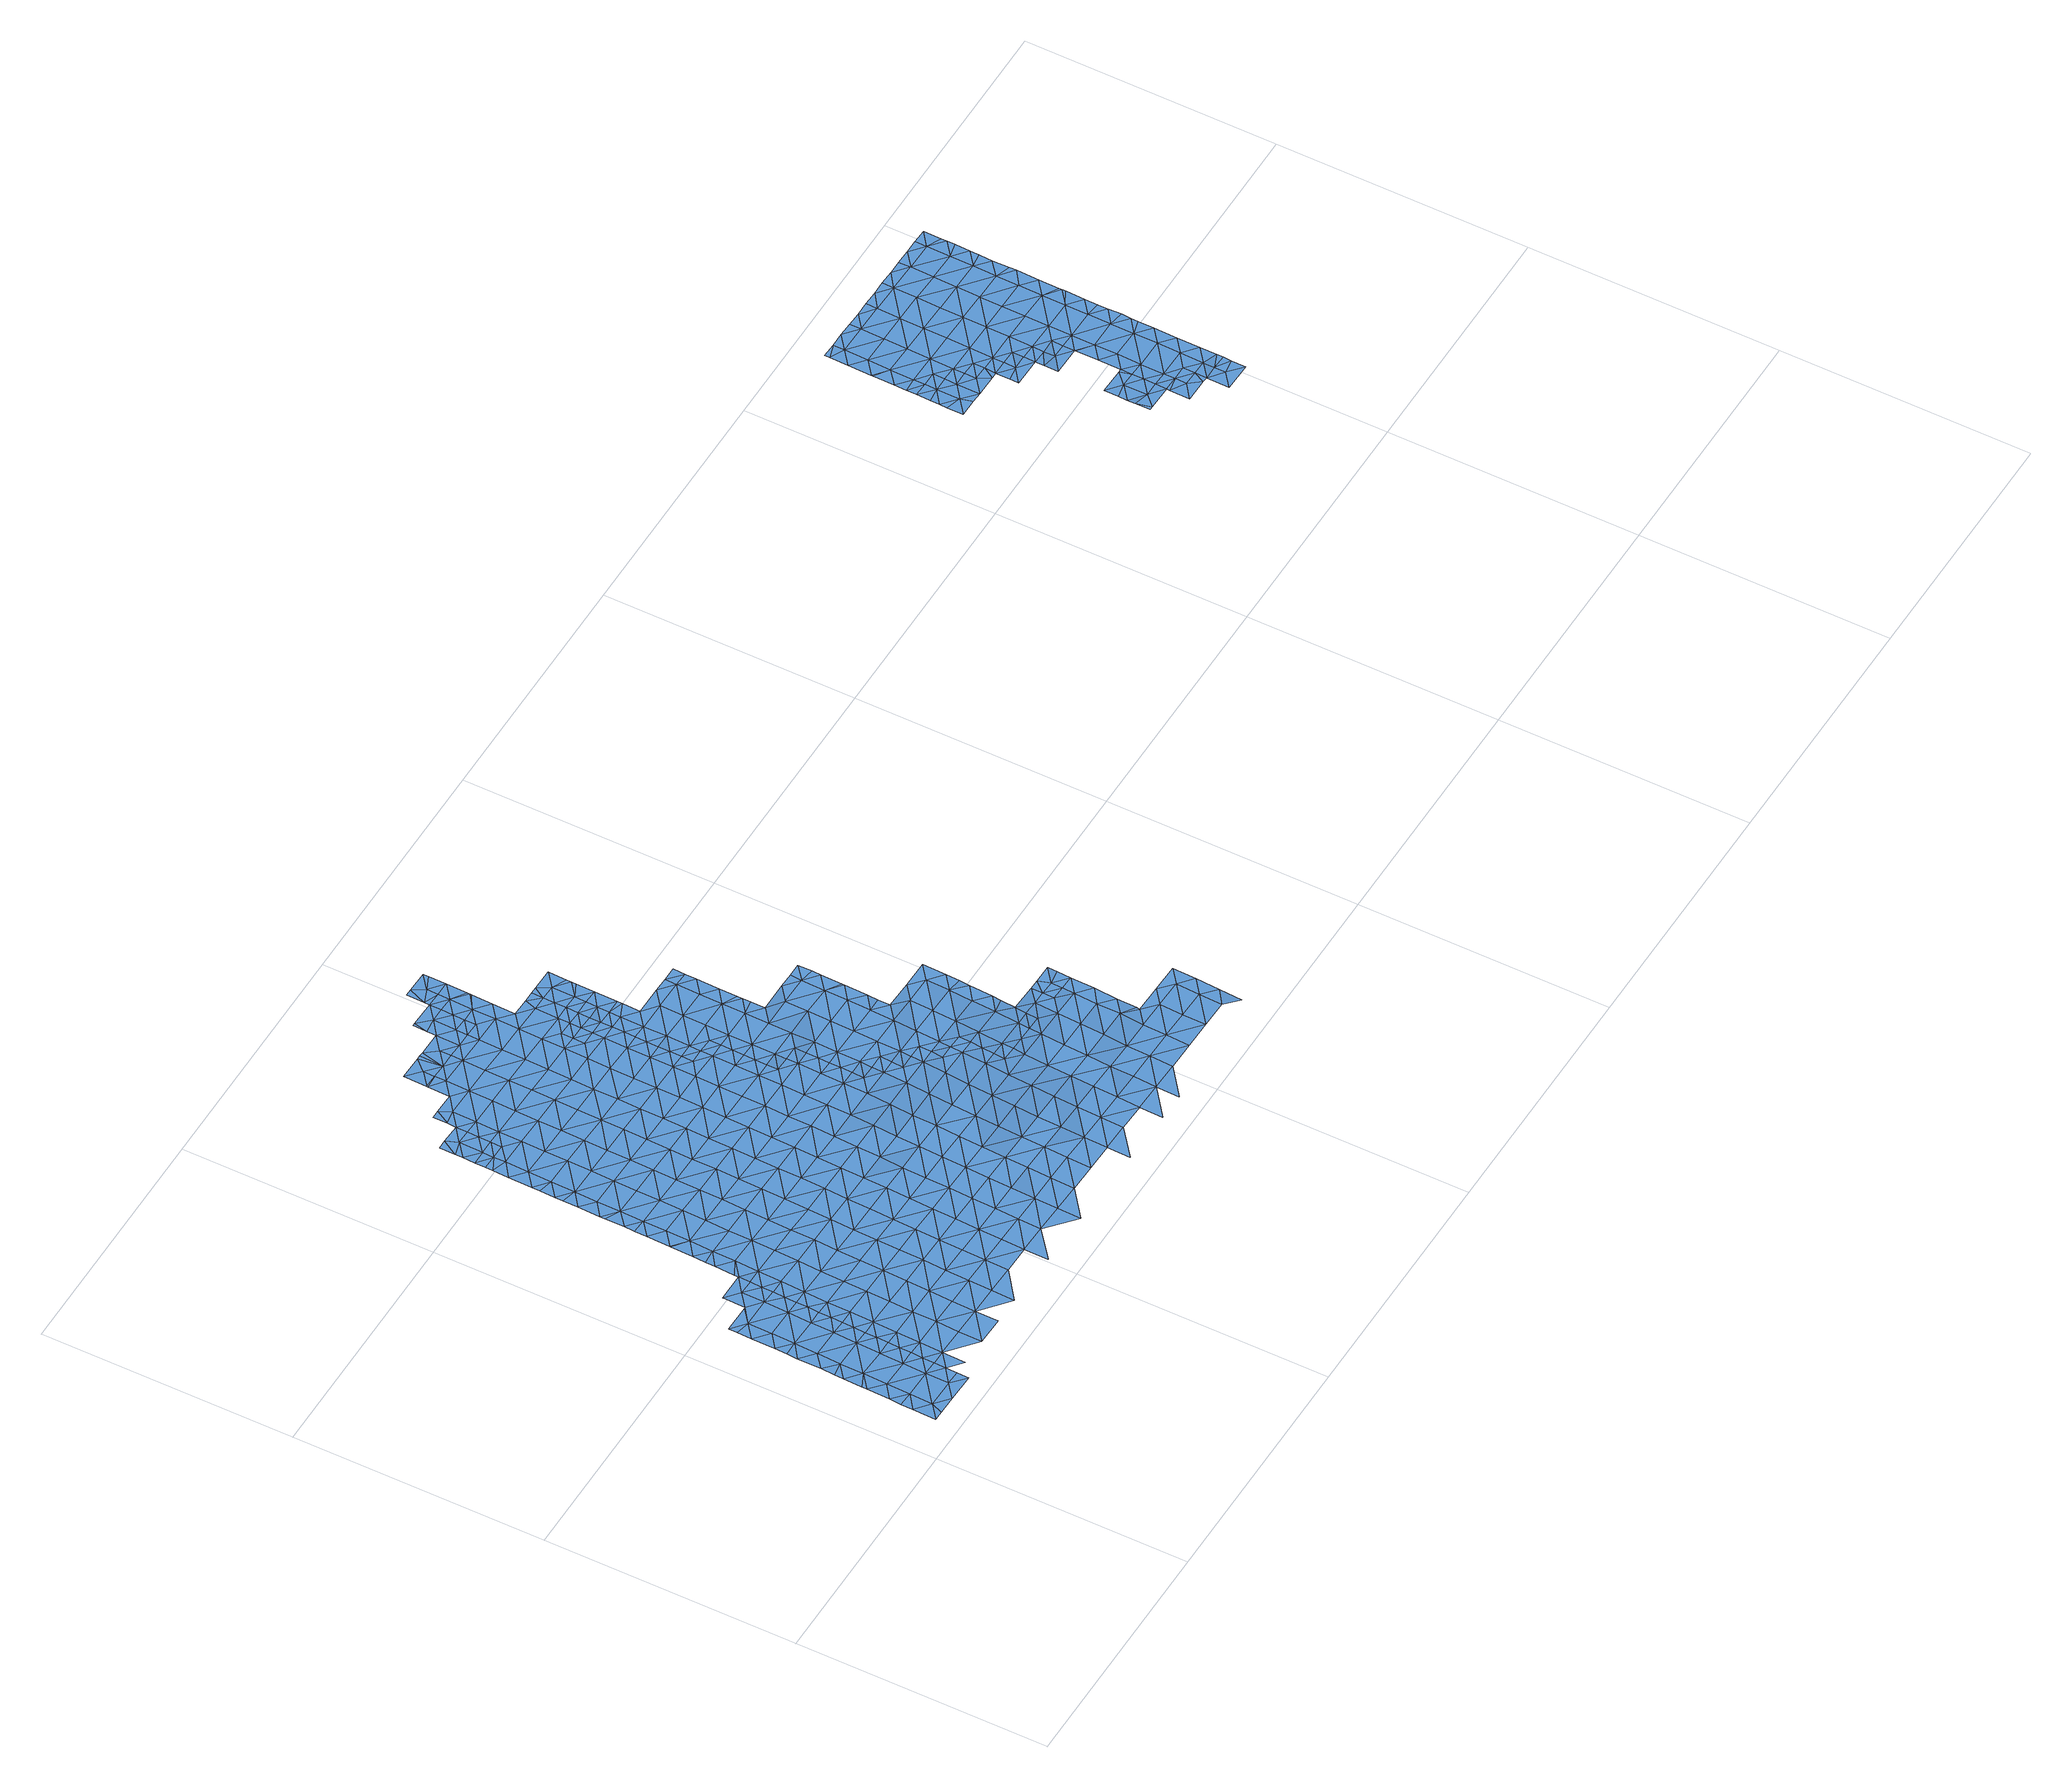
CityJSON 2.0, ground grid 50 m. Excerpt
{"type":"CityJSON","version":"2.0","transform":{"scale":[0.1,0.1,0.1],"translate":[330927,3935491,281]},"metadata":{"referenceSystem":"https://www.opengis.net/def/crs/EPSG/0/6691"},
"CityObjects":{
"waterbody1":{"type":"WaterBody","attributes":{"name":"1","class":"1140","function":"1","WaterBodyRiverFloodingRiskAttribute.description":"1","WaterBodyRiverFloodingRiskAttribute.rankOrg":"1","WaterBodyRiverFloodingRiskAttribute.adminType":"2","WaterBodyRiverFloodingRiskAttribute.scale":"L2"},"geometry":[{"type":"MultiSurface","lod":"1","boundaries":[[[0,1,2]],[[3,4,0]],[[5,6,7]],[[8,9,5]],[[8,10,11]],[[11,10,12]],[[12,13,11]],[[13,14,15]],[[16,17,2]],[[18,19,20]],[[19,18,21]],[[22,9,23]],[[22,24,9]],[[24,25,9]],[[26,27,28]],[[21,29,19]],[[6,5,25]],[[30,31,32]],[[32,31,29]],[[13,15,11]],[[11,15,19]],[[29,11,19]],[[11,29,8]],[[21,32,29]],[[23,31,30]],[[23,9,31]],[[31,8,29]],[[9,8,31]],[[5,9,25]],[[33,34,35]],[[34,36,35]],[[34,37,36]],[[38,35,36]],[[38,36,39]],[[40,33,35]],[[27,0,2]],[[40,35,1]],[[41,35,38]],[[41,42,43]],[[16,2,43]],[[41,38,42]],[[44,38,39]],[[37,45,36]],[[46,47,48]],[[47,49,48]],[[45,46,48]],[[45,48,36]],[[48,39,36]],[[48,50,39]],[[50,48,49]],[[44,51,38]],[[52,38,51]],[[38,52,42]],[[41,43,2]],[[2,35,41]],[[2,1,35]],[[19,15,53]],[[4,1,0]],[[54,1,4]],[[54,40,1]],[[55,5,7]],[[5,55,8]],[[8,55,56]],[[56,10,8]],[[14,57,15]],[[57,53,15]],[[57,58,53]],[[58,59,53]],[[59,0,53]],[[3,0,59]],[[0,27,53]],[[26,53,27]],[[19,53,26]],[[26,20,19]],[[26,60,20]],[[26,28,60]],[[17,28,27]],[[17,27,2]]]}]},
"waterbody2":{"type":"WaterBody","attributes":{"name":"1","class":"1140","function":"1","WaterBodyRiverFloodingRiskAttribute.description":"1","WaterBodyRiverFloodingRiskAttribute.rankOrg":"2","WaterBodyRiverFloodingRiskAttribute.adminType":"2","WaterBodyRiverFloodingRiskAttribute.scale":"L2"},"geometry":[{"type":"MultiSurface","lod":"1","boundaries":[[[56,61,10]],[[56,55,61]],[[55,62,61]],[[63,13,12]],[[12,10,63]],[[10,61,63]],[[63,64,13]],[[64,57,14]],[[14,13,64]],[[64,65,57]],[[65,59,58]],[[58,57,65]],[[66,61,67]],[[63,61,68]],[[69,4,3]],[[63,70,64]],[[69,59,65]],[[3,59,69]],[[70,65,64]],[[61,66,68]],[[71,40,54]],[[71,4,69]],[[54,4,71]],[[63,68,70]],[[71,72,40]],[[70,73,65]],[[72,34,33]],[[65,74,69]],[[33,40,72]],[[73,74,65]],[[69,74,71]],[[66,67,75]],[[72,76,34]],[[76,45,37]],[[37,34,76]],[[68,66,75]],[[67,77,75]],[[78,70,68]],[[45,79,46]],[[71,80,72]],[[76,79,45]],[[46,79,47]],[[81,82,47]],[[83,73,70]],[[68,75,84]],[[71,74,80]],[[72,85,76]],[[82,81,86]],[[78,68,84]],[[78,83,70]],[[47,79,81]],[[87,85,72]],[[76,85,79]],[[73,88,74]],[[81,89,86]],[[72,80,87]],[[90,86,89]],[[91,90,89]],[[74,88,80]],[[92,93,91]],[[79,94,81]],[[92,91,89]],[[93,92,95]],[[96,75,97]],[[84,98,78]],[[73,83,88]],[[80,99,87]],[[84,75,98]],[[100,101,95]],[[81,94,89]],[[79,85,102]],[[100,95,92]],[[75,96,98]],[[103,83,78]],[[99,80,88]],[[104,105,101]],[[79,102,94]],[[89,106,92]],[[99,107,87]],[[87,108,85]],[[94,106,89]],[[103,88,83]],[[104,101,100]],[[109,105,104]],[[78,98,110]],[[85,108,102]],[[109,111,112]],[[92,113,100]],[[103,78,110]],[[112,111,114]],[[111,109,104]],[[115,98,96]],[[96,97,116]],[[87,107,108]],[[102,117,94]],[[100,113,104]],[[111,118,114]],[[92,106,119]],[[115,110,98]],[[120,114,118]],[[113,92,119]],[[88,103,121]],[[99,88,122]],[[123,124,120]],[[102,108,117]],[[94,125,106]],[[115,96,116]],[[122,88,121]],[[107,99,122]],[[124,123,126]],[[127,103,110]],[[120,118,123]],[[111,104,128]],[[106,125,119]],[[129,130,126]],[[128,104,113]],[[94,117,131]],[[132,110,115]],[[130,129,133]],[[126,123,129]],[[94,131,125]],[[107,122,134]],[[108,107,135]],[[136,137,133]],[[111,128,138]],[[118,111,139]],[[117,108,135]],[[110,132,127]],[[107,134,135]],[[139,111,138]],[[121,103,140]],[[133,129,136]],[[123,118,139]],[[119,125,141]],[[115,116,142]],[[143,129,123]],[[113,119,144]],[[140,103,127]],[[122,121,140]],[[131,117,145]],[[146,137,147]],[[128,113,144]],[[146,148,149]],[[137,136,147]],[[150,143,123]],[[119,141,144]],[[117,135,145]],[[150,123,139]],[[129,143,136]],[[151,127,132]],[[128,152,138]],[[134,122,153]],[[148,146,147]],[[153,122,140]],[[115,142,154]],[[132,115,151]],[[131,145,155]],[[125,131,156]],[[128,144,157]],[[115,154,151]],[[143,158,136]],[[136,159,147]],[[160,140,127]],[[141,125,156]],[[147,161,148]],[[139,138,152]],[[131,155,156]],[[134,153,162]],[[135,134,163]],[[158,159,136]],[[128,157,152]],[[160,153,140]],[[164,154,142]],[[163,134,162]],[[165,127,151]],[[142,166,167]],[[150,139,168]],[[169,141,156]],[[144,170,157]],[[145,135,171]],[[147,159,161]],[[168,139,152]],[[172,143,150]],[[144,141,170]],[[164,151,154]],[[160,127,165]],[[168,173,150]],[[155,145,171]],[[174,162,153]],[[170,141,169]],[[135,163,171]],[[160,175,153]],[[173,172,150]],[[172,158,143]],[[164,142,167]],[[170,176,157]],[[174,163,162]],[[177,165,151]],[[178,161,179]],[[161,159,179]],[[180,178,179]],[[155,171,181]],[[152,182,168]],[[156,155,183]],[[180,184,185]],[[186,177,151]],[[152,157,182]],[[174,153,175]],[[186,151,164]],[[172,187,158]],[[158,188,159]],[[189,160,165]],[[183,155,181]],[[169,156,183]],[[185,184,190]],[[180,179,184]],[[157,176,182]],[[191,192,190]],[[183,193,169]],[[169,194,170]],[[177,189,165]],[[189,175,160]],[[168,195,173]],[[196,197,192]],[[198,181,171]],[[199,200,167]],[[201,163,174]],[[191,190,184]],[[191,196,192]],[[171,163,198]],[[179,159,188]],[[202,186,164]],[[158,187,188]],[[168,182,203]],[[198,163,201]],[[204,174,175]],[[164,167,202]],[[176,170,194]],[[189,205,175]],[[195,206,173]],[[169,193,194]],[[207,208,179]],[[181,209,183]],[[168,203,195]],[[172,206,187]],[[207,179,188]],[[167,200,202]],[[172,173,206]],[[204,201,174]],[[184,179,208]],[[209,193,183]],[[184,210,191]],[[186,211,177]],[[212,181,198]],[[182,213,203]],[[196,191,214]],[[176,194,215]],[[182,176,213]],[[204,175,205]],[[187,216,188]],[[217,189,177]],[[209,181,212]],[[186,202,218]],[[219,198,201]],[[213,176,215]],[[216,207,188]],[[220,195,203]],[[209,221,193]],[[191,210,214]],[[193,222,194]],[[211,217,177]],[[184,208,210]],[[223,202,200]],[[187,206,224]],[[186,218,211]],[[219,212,198]],[[200,199,225]],[[226,201,204]],[[189,227,205]],[[220,206,195]],[[228,203,213]],[[187,224,216]],[[229,208,207]],[[210,230,214]],[[219,201,226]],[[214,230,231]],[[232,204,205]],[[222,193,221]],[[215,194,222]],[[202,233,218]],[[234,209,212]],[[220,203,228]],[[231,235,236]],[[223,200,225]],[[223,233,202]],[[215,237,213]],[[238,207,216]],[[227,232,205]],[[208,229,210]],[[206,239,224]],[[240,234,212]],[[189,217,227]],[[234,221,209]],[[204,232,226]],[[235,231,230]],[[218,241,211]],[[240,212,219]],[[229,207,238]],[[215,222,242]],[[206,220,243]],[[211,241,217]],[[244,219,226]],[[237,215,242]],[[228,213,237]],[[232,245,226]],[[216,224,239]],[[246,238,216]],[[247,220,228]],[[234,248,221]],[[206,243,239]],[[235,230,249]],[[250,223,225]],[[245,244,226]],[[218,233,241]],[[210,229,251]],[[230,210,252]],[[219,244,240]],[[253,247,228]],[[217,254,227]],[[247,243,220]],[[253,228,237]],[[252,210,251]],[[222,221,255]],[[230,252,249]],[[246,216,239]],[[238,256,229]],[[242,222,255]],[[223,257,233]],[[217,241,258]],[[227,259,232]],[[221,248,255]],[[244,260,240]],[[240,261,234]],[[250,225,262]],[[263,239,243]],[[242,264,237]],[[256,238,246]],[[254,259,227]],[[229,265,251]],[[260,261,240]],[[217,258,254]],[[266,249,252]],[[234,261,248]],[[267,263,243]],[[232,268,245]],[[269,242,255]],[[267,243,247]],[[241,233,257]],[[223,250,257]],[[241,270,258]],[[229,256,265]],[[265,271,251]],[[264,242,269]],[[257,270,241]],[[252,272,266]],[[273,255,248]],[[263,274,239]],[[245,275,244]],[[252,251,271]],[[253,237,276]],[[277,250,262]],[[268,275,245]],[[246,239,274]],[[246,278,256]],[[279,272,252]],[[280,254,258]],[[232,259,268]],[[244,275,260]],[[274,278,246]],[[237,264,276]],[[248,261,281]],[[282,277,262]],[[247,253,283]],[[279,252,271]],[[256,284,265]],[[254,280,259]],[[273,248,281]],[[258,270,285]],[[283,286,247]],[[275,287,260]],[[278,284,256]],[[260,288,261]],[[253,276,283]],[[257,250,277]],[[269,255,289]],[[280,258,285]],[[267,247,286]],[[290,272,279]],[[264,269,289]],[[261,288,281]],[[255,273,289]],[[270,257,291]],[[292,274,263]],[[289,293,264]],[[264,294,276]],[[291,257,277]],[[263,267,295]],[[296,297,282]],[[271,265,298]],[[299,278,274]],[[300,290,279]],[[276,301,283]],[[260,287,288]],[[259,280,302]],[[295,267,286]],[[268,259,303]],[[268,304,275]],[[298,265,284]],[[288,305,281]],[[298,306,271]],[[292,299,274]],[[307,277,282]],[[301,308,283]],[[309,270,291]],[[299,310,278]],[[259,302,303]],[[279,271,306]],[[308,311,283]],[[283,311,286]],[[285,270,312]],[[276,294,301]],[[310,313,278]],[[289,273,314]],[[264,293,294]],[[273,281,315]],[[263,295,292]],[[312,270,309]],[[312,316,285]],[[284,278,313]],[[287,317,288]],[[287,275,304]],[[300,279,306]],[[318,319,289]],[[315,281,305]],[[318,289,314]],[[268,303,304]],[[320,321,286]],[[280,285,316]],[[293,289,319]],[[286,311,320]],[[314,273,315]],[[307,282,297]],[[295,286,321]],[[317,322,288]],[[323,301,294]],[[324,294,293]],[[322,325,288]],[[326,309,291]],[[327,299,292]],[[287,328,317]],[[329,324,293]],[[291,277,330]],[[331,332,333]],[[329,293,319]],[[328,287,304]],[[334,306,298]],[[332,300,306]],[[335,336,295]],[[331,300,332]],[[305,288,325]],[[302,280,337]],[[295,321,335]],[[298,284,338]],[[330,277,307]],[[339,314,315]],[[340,323,294]],[[284,313,338]],[[292,295,336]],[[341,315,305]],[[342,327,292]],[[332,343,333]],[[344,341,305]],[[280,316,337]],[[343,345,346]],[[305,325,344]],[[340,294,324]],[[346,333,343]],[[303,302,347]],[[340,348,323]],[[342,292,336]],[[349,317,328]],[[313,350,338]],[[306,351,332]],[[352,307,297]],[[298,353,334]],[[326,291,330]],[[351,306,334]],[[304,354,328]],[[347,302,337]],[[355,356,315]],[[298,338,353]],[[327,342,357]],[[355,315,341]],[[312,309,358]],[[359,345,343]],[[339,315,356]],[[360,343,332]],[[304,303,361]],[[362,338,350]],[[358,309,326]],[[316,312,358]],[[363,332,351]],[[364,365,328]],[[366,330,307]],[[304,361,354]],[[328,354,364]],[[349,328,365]],[[303,347,361]],[[358,367,316]],[[332,363,360]],[[343,368,359]],[[362,350,369]],[[362,370,338]],[[338,370,353]],[[334,353,371]],[[372,343,360]],[[373,326,330]],[[374,371,353]],[[307,352,375]],[[343,372,368]],[[370,374,353]],[[337,316,376]],[[377,354,361]],[[366,307,375]],[[366,373,330]],[[373,358,326]],[[376,316,367]],[[378,379,352]],[[361,347,380]],[[371,374,381]],[[347,337,382]],[[383,367,358]],[[384,385,361]],[[352,379,375]],[[361,380,384]],[[377,361,385]],[[337,376,382]],[[380,347,382]],[[386,366,375]],[[376,367,387]],[[379,388,375]],[[358,373,383]],[[389,380,382]],[[388,386,375]],[[390,391,376]],[[366,386,373]],[[376,387,390]],[[392,367,383]],[[382,376,391]],[[387,367,392]],[[393,389,382]],[[394,383,373]],[[393,382,391]],[[395,396,379]],[[386,394,373]],[[397,387,392]],[[389,393,398]],[[379,399,388]],[[400,397,392]],[[383,394,401]],[[392,383,402]],[[399,379,396]],[[386,388,399]],[[402,383,401]],[[386,403,394]],[[400,392,402]],[[386,399,403]],[[404,400,402]],[[405,406,394]],[[405,394,403]],[[401,394,406]],[[407,404,402]],[[399,396,408]],[[409,403,399]],[[402,401,410]],[[410,401,406]],[[402,410,407]],[[399,408,409]],[[411,412,403]],[[403,409,411]],[[405,403,412]],[[405,413,406]],[[414,407,415]],[[407,410,415]],[[412,413,405]],[[416,414,415]],[[417,410,406]],[[418,415,410]],[[409,408,419]],[[413,417,406]],[[420,416,415]],[[419,421,409]],[[417,418,410]],[[418,422,415]],[[422,420,415]],[[412,411,423]],[[411,409,424]],[[425,412,423]],[[412,426,413]],[[424,409,421]],[[423,411,424]],[[412,425,426]],[[427,418,417]],[[413,428,417]],[[419,429,421]],[[413,426,428]],[[430,427,417]],[[431,429,419]],[[432,423,424]],[[433,424,421]],[[430,417,428]],[[429,433,421]],[[433,432,424]],[[431,434,429]],[[434,431,435]],[[433,436,432]],[[433,429,437]],[[429,434,437]],[[437,436,433]]]}]},
"waterbody3":{"type":"WaterBody","attributes":{"name":"1","class":"1140","function":"1","WaterBodyRiverFloodingRiskAttribute.description":"1","WaterBodyRiverFloodingRiskAttribute.rankOrg":"1","WaterBodyRiverFloodingRiskAttribute.adminType":"2","WaterBodyRiverFloodingRiskAttribute.scale":"L2"},"geometry":[{"type":"MultiSurface","lod":"1","boundaries":[[[438,439,440]],[[440,439,441]],[[442,439,438]],[[443,440,441]],[[148,178,443]],[[443,178,180]],[[180,185,440]],[[440,185,190]],[[148,161,178]],[[190,438,440]],[[444,443,441]],[[443,444,148]],[[444,149,148]],[[180,440,443]]]}]},
"waterbody4":{"type":"WaterBody","attributes":{"name":"1","class":"1140","function":"1","WaterBodyRiverFloodingRiskAttribute.description":"1","WaterBodyRiverFloodingRiskAttribute.rankOrg":"1","WaterBodyRiverFloodingRiskAttribute.adminType":"2","WaterBodyRiverFloodingRiskAttribute.scale":"L2"},"geometry":[{"type":"MultiSurface","lod":"1","boundaries":[[[445,249,446]],[[235,249,445]],[[249,447,446]],[[448,249,449]],[[249,266,449]],[[331,290,300]],[[290,331,450]],[[331,333,450]],[[451,452,345]],[[452,451,453]],[[454,453,451]],[[447,249,448]],[[455,452,453]],[[445,456,236]],[[456,445,446]],[[455,450,452]],[[455,272,450]],[[272,455,449]],[[346,345,452]],[[333,346,452]],[[450,333,452]],[[290,450,272]],[[266,272,449]],[[449,455,448]],[[445,236,235]]]}]},
"waterbody5":{"type":"WaterBody","attributes":{"name":"1","class":"1140","function":"1","WaterBodyRiverFloodingRiskAttribute.description":"1","WaterBodyRiverFloodingRiskAttribute.rankOrg":"3","WaterBodyRiverFloodingRiskAttribute.adminType":"2","WaterBodyRiverFloodingRiskAttribute.scale":"L2"},"geometry":[{"type":"MultiSurface","lod":"1","boundaries":[[[313,310,350]],[[310,327,457]],[[327,357,457]],[[457,357,458]],[[458,369,457]],[[369,350,457]],[[350,310,457]],[[327,310,299]]]}]},
"waterbody6":{"type":"WaterBody","attributes":{"name":"1","class":"1140","function":"1","WaterBodyRiverFloodingRiskAttribute.description":"1","WaterBodyRiverFloodingRiskAttribute.rankOrg":"3","WaterBodyRiverFloodingRiskAttribute.adminType":"2","WaterBodyRiverFloodingRiskAttribute.scale":"L2"},"geometry":[{"type":"MultiSurface","lod":"1","boundaries":[[[459,460,461]],[[359,461,460]],[[461,359,368]],[[462,463,461]],[[345,359,460]],[[459,461,463]],[[464,460,459]],[[368,462,461]]]}]},
"waterbody7":{"type":"WaterBody","attributes":{"name":"1","class":"1140","function":"1","WaterBodyRiverFloodingRiskAttribute.description":"1","WaterBodyRiverFloodingRiskAttribute.rankOrg":"2","WaterBodyRiverFloodingRiskAttribute.adminType":"2","WaterBodyRiverFloodingRiskAttribute.scale":"L2"},"geometry":[{"type":"MultiSurface","lod":"1","boundaries":[[[465,369,466]],[[458,466,369]],[[467,468,466]],[[468,469,466]],[[469,465,466]],[[357,467,466]],[[466,458,357]]]}]},
"waterbody8":{"type":"WaterBody","attributes":{"name":"1","class":"1140","function":"1","WaterBodyRiverFloodingRiskAttribute.description":"1","WaterBodyRiverFloodingRiskAttribute.rankOrg":"3","WaterBodyRiverFloodingRiskAttribute.adminType":"2","WaterBodyRiverFloodingRiskAttribute.scale":"L2"},"geometry":[{"type":"MultiSurface","lod":"1","boundaries":[[[470,471,472]],[[470,374,471]],[[470,381,374]],[[369,465,362]],[[473,362,465]],[[362,473,370]],[[473,471,370]],[[474,471,473]],[[374,370,471]],[[471,475,472]],[[476,474,473]],[[471,474,475]],[[469,476,473]],[[473,465,469]]]}]},
"waterbody9":{"type":"WaterBody","attributes":{"name":"1","class":"1140","function":"1","WaterBodyRiverFloodingRiskAttribute.description":"1","WaterBodyRiverFloodingRiskAttribute.rankOrg":"3","WaterBodyRiverFloodingRiskAttribute.adminType":"2","WaterBodyRiverFloodingRiskAttribute.scale":"L2"},"geometry":[{"type":"MultiSurface","lod":"1","boundaries":[[[477,478,479]],[[478,477,480]],[[481,482,483]],[[481,484,482]],[[485,486,487]],[[486,488,487]],[[488,486,489]],[[490,491,492]],[[490,478,491]],[[493,478,490]],[[478,494,491]],[[495,491,494]],[[496,491,495]],[[496,497,491]],[[497,496,498]],[[496,499,498]],[[496,500,499]],[[500,341,499]],[[355,341,500]],[[339,356,501]],[[502,501,356]],[[501,502,503]],[[502,504,503]],[[504,502,495]],[[495,502,500]],[[503,504,505]],[[505,504,506]],[[506,504,494]],[[506,494,480]],[[505,506,507]],[[503,505,508]],[[505,482,508]],[[482,509,508]],[[509,482,510]],[[511,510,482]],[[511,487,510]],[[487,512,510]],[[512,487,513]],[[513,514,512]],[[467,515,468]],[[467,516,515]],[[467,342,516]],[[342,467,357]],[[387,397,517]],[[342,336,516]],[[516,514,515]],[[512,514,518]],[[510,512,519]],[[510,520,509]],[[508,509,348]],[[508,324,503]],[[503,319,501]],[[502,356,500]],[[501,314,339]],[[356,355,500]],[[499,341,344]],[[521,498,499]],[[498,522,497]],[[491,497,523]],[[496,495,500]],[[504,495,494]],[[492,491,523]],[[487,488,513]],[[485,487,511]],[[484,485,511]],[[397,400,517]],[[524,517,400]],[[525,517,524]],[[525,391,517]],[[393,391,525]],[[389,398,526]],[[526,398,527]],[[398,525,527]],[[528,527,525]],[[528,529,527]],[[528,530,529]],[[528,531,530]],[[531,528,416]],[[528,524,416]],[[414,416,524]],[[404,407,414]],[[482,484,511]],[[505,483,482]],[[507,483,505]],[[480,494,478]],[[478,493,479]],[[532,533,534]],[[534,533,535]],[[523,497,536]],[[497,522,536]],[[536,522,537]],[[537,522,538]],[[538,522,539]],[[539,522,498]],[[539,498,521]],[[540,539,521]],[[539,540,541]],[[540,385,541]],[[377,385,540]],[[364,354,540]],[[365,364,540]],[[349,365,542]],[[542,365,521]],[[499,542,521]],[[325,542,499]],[[325,322,542]],[[318,314,501]],[[319,318,501]],[[323,348,520]],[[348,509,520]],[[308,323,520]],[[301,323,308]],[[320,311,519]],[[311,520,519]],[[520,510,519]],[[321,320,519]],[[321,519,518]],[[519,512,518]],[[335,321,518]],[[336,335,518]],[[516,336,518]],[[516,518,514]],[[308,520,311]],[[340,508,348]],[[340,324,508]],[[503,324,329]],[[329,319,503]],[[322,317,542]],[[344,325,499]],[[349,542,317]],[[384,380,389]],[[385,384,526]],[[354,377,540]],[[385,526,541]],[[541,526,543]],[[541,543,544]],[[544,543,534]],[[543,545,534]],[[543,527,545]],[[544,539,541]],[[365,540,521]],[[544,538,539]],[[544,535,538]],[[534,535,544]],[[534,545,532]],[[532,545,546]],[[546,545,547]],[[547,545,529]],[[404,414,524]],[[530,547,529]],[[529,545,527]],[[526,527,543]],[[384,389,526]],[[398,393,525]],[[391,390,517]],[[390,387,517]],[[525,524,528]],[[524,400,404]]]}]},
"waterbody10":{"type":"WaterBody","attributes":{"name":"1","class":"1140","function":"1","WaterBodyRiverFloodingRiskAttribute.description":"1","WaterBodyRiverFloodingRiskAttribute.rankOrg":"3","WaterBodyRiverFloodingRiskAttribute.adminType":"2","WaterBodyRiverFloodingRiskAttribute.scale":"L2"},"geometry":[{"type":"MultiSurface","lod":"1","boundaries":[[[548,422,549]],[[548,420,422]],[[550,549,551]],[[549,427,430]],[[549,422,427]],[[427,422,418]],[[548,549,550]],[[430,551,549]]]}]},
"waterbody11":{"type":"WaterBody","attributes":{"name":"1","class":"1140","function":"1","WaterBodyRiverFloodingRiskAttribute.description":"1","WaterBodyRiverFloodingRiskAttribute.rankOrg":"1","WaterBodyRiverFloodingRiskAttribute.adminType":"2","WaterBodyRiverFloodingRiskAttribute.scale":"L2"},"geometry":[{"type":"MultiSurface","lod":"1","boundaries":[[[552,553,554]],[[555,553,556]],[[557,555,558]],[[559,555,557]],[[559,560,555]],[[555,560,553]],[[560,554,553]],[[560,561,554]],[[561,562,554]],[[562,561,563]],[[556,564,565]],[[565,566,556]],[[555,567,558]],[[567,555,556]],[[568,569,556]],[[566,567,556]],[[569,564,556]],[[556,553,568]],[[552,554,570]],[[562,570,554]]]}]},
"waterbody12":{"type":"WaterBody","attributes":{"name":"1","class":"1140","function":"1","WaterBodyRiverFloodingRiskAttribute.description":"1","WaterBodyRiverFloodingRiskAttribute.rankOrg":"1","WaterBodyRiverFloodingRiskAttribute.adminType":"2","WaterBodyRiverFloodingRiskAttribute.scale":"L2"},"geometry":[{"type":"MultiSurface","lod":"1","boundaries":[[[571,572,573]],[[574,575,571]],[[571,575,576]],[[576,577,571]],[[577,576,578]],[[579,572,571]],[[580,575,574]],[[577,579,571]],[[571,573,574]],[[581,574,573]],[[574,581,582]],[[583,574,582]],[[583,580,574]],[[582,581,584]]]}]},
"waterbody13":{"type":"WaterBody","attributes":{"name":"1","class":"1140","function":"1","WaterBodyRiverFloodingRiskAttribute.description":"1","WaterBodyRiverFloodingRiskAttribute.rankOrg":"1","WaterBodyRiverFloodingRiskAttribute.adminType":"2","WaterBodyRiverFloodingRiskAttribute.scale":"L2"},"geometry":[{"type":"MultiSurface","lod":"1","boundaries":[[[585,586,587]],[[588,587,586]],[[586,589,563]],[[586,590,589]],[[563,591,586]],[[585,590,586]],[[591,588,586]]]}]},
"waterbody14":{"type":"WaterBody","attributes":{"name":"1","class":"1140","function":"1","WaterBodyRiverFloodingRiskAttribute.description":"1","WaterBodyRiverFloodingRiskAttribute.rankOrg":"1","WaterBodyRiverFloodingRiskAttribute.adminType":"2","WaterBodyRiverFloodingRiskAttribute.scale":"L2"},"geometry":[{"type":"MultiSurface","lod":"1","boundaries":[[[592,593,583]],[[594,595,596]],[[596,597,594]],[[598,594,597]],[[598,597,592]],[[593,592,597]],[[597,596,593]],[[593,596,599]]]}]},
"waterbody15":{"type":"WaterBody","attributes":{"name":"1","class":"1140","function":"1","WaterBodyRiverFloodingRiskAttribute.description":"1","WaterBodyRiverFloodingRiskAttribute.rankOrg":"2","WaterBodyRiverFloodingRiskAttribute.adminType":"2","WaterBodyRiverFloodingRiskAttribute.scale":"L2"},"geometry":[{"type":"MultiSurface","lod":"1","boundaries":[[[600,601,602]],[[603,601,600]],[[603,604,601]],[[605,604,603]],[[606,604,605]],[[604,606,607]],[[607,606,608]],[[609,608,606]],[[609,610,608]],[[605,611,612]],[[605,613,611]],[[613,605,614]],[[615,613,614]],[[616,615,617]],[[617,618,616]],[[618,617,619]],[[617,620,619]],[[617,621,620]],[[621,617,622]],[[622,617,614]],[[603,622,614]],[[600,621,622]],[[623,621,600]],[[623,620,621]],[[620,623,624]],[[590,624,623]],[[585,624,590]],[[585,587,624]],[[624,587,625]],[[626,627,628]],[[627,629,628]],[[627,578,629]],[[630,629,578]],[[629,630,631]],[[630,632,631]],[[630,633,632]],[[575,633,630]],[[580,633,575]],[[580,593,633]],[[583,593,580]],[[568,553,634]],[[553,552,634]],[[552,570,634]],[[634,569,568]],[[635,569,634]],[[635,636,569]],[[636,635,637]],[[637,635,638]],[[638,635,639]],[[639,635,640]],[[640,635,602]],[[601,639,640]],[[641,639,601]],[[641,642,639]],[[604,642,641]],[[642,643,639]],[[643,642,644]],[[607,644,642]],[[607,645,644]],[[646,644,645]],[[647,648,645]],[[647,645,649]],[[608,649,645]],[[649,608,650]],[[651,649,650]],[[649,651,652]],[[649,652,653]],[[653,647,649]],[[654,655,656]],[[654,657,655]],[[658,659,660]],[[661,570,562]],[[656,655,644]],[[662,663,664]],[[665,663,662]],[[665,659,663]],[[665,662,666]],[[666,662,638]],[[666,638,643]],[[667,666,643]],[[643,655,667]],[[665,666,667]],[[665,667,668]],[[662,664,637]],[[669,637,664]],[[669,670,637]],[[564,671,565]],[[671,564,636]],[[671,636,670]],[[660,659,665]],[[668,660,665]],[[672,668,667]],[[667,657,672]],[[667,655,657]],[[673,656,644]],[[646,673,644]],[[648,646,645]],[[644,655,643]],[[639,643,638]],[[638,662,637]],[[670,636,637]],[[564,569,636]],[[602,635,634]],[[570,661,602]],[[600,602,661]],[[596,595,674]],[[599,596,674]],[[674,675,599]],[[676,677,674]],[[677,676,678]],[[679,680,681]],[[631,680,679]],[[682,680,631]],[[679,628,631]],[[628,679,683]],[[679,684,683]],[[685,684,679]],[[686,684,685]],[[687,684,686]],[[684,687,619]],[[688,619,687]],[[683,684,619]],[[683,689,628]],[[690,689,683]],[[691,690,683]],[[691,683,620]],[[679,681,685]],[[682,631,692]],[[599,675,633]],[[674,595,676]],[[593,599,633]],[[630,576,575]],[[675,632,633]],[[631,632,692]],[[576,630,578]],[[628,629,631]],[[626,628,689]],[[625,691,624]],[[589,590,661]],[[589,661,563]],[[661,590,623]],[[624,691,620]],[[620,683,619]],[[688,618,619]],[[617,615,614]],[[606,612,693]],[[650,608,610]],[[693,609,606]],[[608,645,607]],[[642,604,607]],[[605,612,606]],[[603,614,605]],[[604,641,601]],[[600,622,603]],[[602,601,640]],[[623,600,661]],[[634,570,602]],[[562,563,661]],[[674,694,675]],[[674,677,694]],[[632,695,692]],[[695,632,675]],[[675,694,695]]]}]},
"waterbody16":{"type":"WaterBody","attributes":{"name":"1","class":"1140","function":"1","WaterBodyRiverFloodingRiskAttribute.description":"1","WaterBodyRiverFloodingRiskAttribute.rankOrg":"1","WaterBodyRiverFloodingRiskAttribute.adminType":"2","WaterBodyRiverFloodingRiskAttribute.scale":"L2"},"geometry":[{"type":"MultiSurface","lod":"1","boundaries":[[[690,696,689]],[[691,696,690]],[[625,696,691]],[[625,697,696]],[[625,587,697]],[[696,697,698]],[[696,698,689]]]}]},
"waterbody17":{"type":"WaterBody","attributes":{"name":"1","class":"1140","function":"1","WaterBodyRiverFloodingRiskAttribute.description":"1","WaterBodyRiverFloodingRiskAttribute.rankOrg":"1","WaterBodyRiverFloodingRiskAttribute.adminType":"2","WaterBodyRiverFloodingRiskAttribute.scale":"L2"},"geometry":[{"type":"MultiSurface","lod":"1","boundaries":[[[699,700,676]],[[676,595,699]],[[676,700,678]],[[701,702,699]],[[595,701,699]],[[699,702,700]]]}]}
},
"vertices":[
[92,255,109],[93,301,109],[36,302,109],[120,254,109],[121,277,109],[88,24,106],[115,0,106],[116,23,106],[88,70,106],[31,25,106],[117,93,106],[89,116,107],[118,116,107],[118,139,107],[119,162,107],[90,162,107],[8,301,109],[7,280,109],[5,151,107],[34,164,108],[6,187,108],[5,141,107],[2,2,106],[3,49,106],[21,2,106],[59,1,106],[34,210,108],[35,256,109],[7,233,109],[33,117,107],[3,72,106],[32,71,106],[4,95,107],[122,347,110],[122,370,110],[94,347,110],[95,394,111],[123,393,111],[38,395,110],[67,417,111],[122,324,110],[37,348,110],[9,372,110],[8,326,110],[65,417,111],[123,416,111],[124,439,111],[124,462,112],[95,440,111],[68,463,111],[68,462,111],[10,418,110],[10,401,110],[91,209,108],[121,301,109],[116,46,106],[117,70,106],[119,185,108],[119,208,108],[120,231,109],[6,205,108],
[145,69,106],[144,23,106],[146,115,107],[147,161,107],[148,208,108],[202,68,106],[201,22,106],[203,114,107],[149,254,109],[203,160,107],[149,300,109],[150,346,110],[204,207,108],[205,253,109],[258,67,106],[151,393,111],[258,21,105],[260,159,107],[152,439,112],[206,299,109],[153,485,113],[124,470,112],[261,205,108],[259,113,106],[208,391,111],[125,509,113],[207,345,110],[262,252,109],[154,531,113],[125,528,113],[126,555,114],[155,577,114],[127,599,114],[210,484,113],[127,601,114],[315,66,106],[314,20,105],[316,112,106],[263,298,109],[156,624,114],[128,647,114],[209,438,112],[318,204,108],[156,670,114],[128,671,114],[210,530,113],[264,344,110],[265,390,111],[129,693,114],[317,158,107],[157,716,114],[129,730,114],[212,623,114],[129,740,114],[373,111,106],[372,65,105],[265,437,112],[158,762,114],[211,576,114],[130,786,114],[319,251,108],[319,297,109],[159,808,114],[131,815,114],[267,529,113],[131,832,114],[374,203,107],[213,669,114],[160,855,114],[132,861,114],[266,483,113],[373,157,107],[132,878,114],[320,343,110],[321,389,111],[161,901,114],[133,925,114],[214,715,114],[215,761,114],[375,250,108],[268,575,114],[428,64,105],[217,854,114],[269,621,114],[322,435,112],[134,957,114],[162,947,114],[162,970,114],[134,971,114],[216,807,114],[430,156,106],[271,714,114],[376,296,109],[429,110,106],[323,482,113],[324,528,113],[270,668,114],[217,900,114],[218,946,114],[432,248,108],[190,970,114],[377,342,110],[378,388,111],[486,109,105],[431,202,107],[428,17,104],[485,63,104],[272,760,114],[325,574,114],[326,620,114],[379,434,112],[273,853,114],[272,806,114],[434,341,110],[433,295,109],[326,667,114],[488,201,107],[191,993,114],[219,992,114],[191,1016,114],[380,481,113],[327,713,114],[380,527,113],[220,1038,114],[192,1039,114],[487,155,106],[274,899,114],[275,945,114],[489,247,108],[192,1062,114],[221,1085,114],[193,1080,114],[381,573,114],[382,619,114],[329,805,114],[209,1108,114],[193,1108,114],[435,433,112],[541,15,103],[542,61,104],[435,387,111],[543,108,104],[328,759,114],[490,340,110],[489,294,109],[330,851,114],[276,991,114],[277,1037,114],[437,526,114],[278,1084,114],[544,200,107],[436,480,113],[384,712,114],[250,1107,114],[383,666,114],[332,944,114],[545,246,108],[543,154,106],[492,432,113],[386,804,114],[438,572,114],[439,618,115],[599,107,104],[331,898,114],[598,60,103],[491,386,112],[546,293,109],[385,758,114],[333,1036,114],[279,1130,114],[251,1151,114],[547,339,111],[600,153,105],[494,525,115],[279,1153,114],[251,1153,114],[441,711,115],[333,990,114],[387,897,114],[493,478,114],[601,199,106],[440,664,115],[387,850,114],[549,431,114],[548,385,112],[388,943,114],[442,803,115],[495,571,115],[307,1152,114],[656,106,103],[334,1083,114],[335,1129,114],[442,757,115],[603,291,109],[496,617,116],[389,989,114],[657,152,104],[602,245,108],[604,338,111],[550,477,116],[550,524,117],[655,59,102],[444,896,114],[497,710,116],[390,1035,114],[336,1152,114],[443,849,114],[604,384,113],[496,663,116],[658,198,105],[391,1081,114],[364,1151,114],[552,616,117],[445,942,114],[605,430,115],[498,756,116],[713,104,101],[446,988,114],[392,1128,114],[659,290,109],[551,570,117],[712,58,101],[499,802,116],[447,1034,114],[659,244,107],[500,848,115],[606,476,118],[607,523,119],[553,662,117],[392,1151,114],[713,151,103],[502,941,114],[554,709,116],[555,755,116],[501,894,114],[711,12,100],[768,57,99],[448,1080,114],[474,964,114],[421,1150,114],[527,778,116],[660,337,111],[661,383,114],[662,429,117],[608,569,119],[449,1127,114],[769,103,100],[527,801,116],[714,197,104],[474,987,114],[528,825,116],[715,243,106],[475,1011,114],[581,639,118],[609,615,119],[716,289,108],[635,499,119],[581,662,117],[582,685,117],[528,848,115],[529,871,115],[635,522,120],[555,778,116],[583,731,117],[636,545,120],[771,196,103],[502,964,114],[663,475,119],[582,708,117],[770,150,101],[421,1173,114],[449,1173,114],[421,1196,114],[476,1103,114],[529,894,115],[530,917,115],[717,336,111],[503,1033,114],[609,638,119],[583,754,117],[637,591,120],[530,940,115],[450,1219,114],[636,568,120],[422,1243,114],[422,1220,114],[718,382,115],[584,777,116],[663,498,120],[503,1010,114],[477,1149,114],[825,56,98],[504,1079,114],[691,452,118],[637,614,120],[638,638,119],[530,963,115],[772,242,105],[451,1242,114],[478,1195,114],[719,428,118],[532,1033,114],[478,1191,114],[691,475,119],[692,498,120],[827,149,100],[773,288,107],[479,1242,114],[531,1009,114],[532,1056,114],[512,1102,114],[478,1200,114],[828,195,102],[533,1079,114],[826,102,99],[774,334,111],[719,451,119],[824,10,97],[882,55,97],[747,404,116],[533,1102,114],[774,381,115],[828,241,104],[747,427,118],[747,451,119],[883,147,100],[801,311,109],[883,101,98],[775,404,116],[802,334,111],[802,357,112],[829,287,107],[803,380,115],[884,194,102],[881,9,96],[938,54,97],[830,310,109],[803,403,116],[939,100,98],[858,310,108],[885,240,104],[886,286,106],[940,146,99],[886,309,108],[941,193,102],[942,239,104],[915,309,107],[995,53,97],[996,99,98],[943,285,105],[997,145,99],[998,192,102],[998,238,103],[915,332,108],[944,331,107],[916,355,110],[999,284,104],[971,308,106],[1052,52,97],[972,354,106],[1052,98,98],[972,331,106],[1025,168,100],[1053,144,99],[1026,175,100],[1026,214,102],[1000,307,105],[1027,260,104],[1109,97,97],[1028,307,105],[1108,51,96],[1082,167,99],[1110,143,98],[1137,73,96],[1136,27,94],[1139,166,98],[1138,120,98],
[154,1063,114],[135,1032,114],[163,1040,114],[135,1017,114],[136,1063,114],[163,993,114],[134,993,114],
[279,1176,114],[301,1199,114],[308,1199,114],[317,1198,114],[336,1175,114],[393,1174,114],[371,1244,114],[394,1220,114],[365,1217,114],[366,1244,114],[365,1198,114],[252,1200,114],
[503,987,114],[531,986,114],
[437,1289,114],[423,1254,114],[451,1265,114],[480,1278,114],[480,1288,114],[423,1289,114],
[560,1009,115],[559,986,115],[559,963,115],[587,962,115],[588,1008,115],
[547,1102,114],[561,1078,114],[590,1101,114],[560,1032,115],[589,1055,114],[589,1065,114],[589,1046,114],
[783,727,122],[781,704,122],[809,727,122],[753,728,121],[697,785,118],[669,799,118],[697,775,118],[698,821,117],[699,868,117],[699,890,117],[671,891,117],[672,914,116],[700,914,117],[808,681,122],[780,658,122],[808,639,122],[809,699,122],[724,705,121],[723,659,122],[722,613,122],[779,612,122],[721,567,122],[665,568,121],[666,614,121],[610,661,118],[666,660,119],[611,707,117],[667,706,119],[668,753,118],[696,729,119],[697,758,118],[611,754,117],[612,800,117],[613,846,116],[670,845,117],[614,892,116],[643,915,116],[586,916,115],[587,952,115],[558,940,115],[830,333,110],[557,893,115],[557,847,116],[556,801,116],[720,520,121],[778,566,122],[808,634,122],[887,332,109],[831,380,114],[775,427,118],[832,426,117],[888,379,113],[889,425,115],[917,401,114],[916,384,112],[918,494,118],[919,540,119],[890,517,119],[863,541,119],[807,588,122],[806,567,121],[806,542,121],[777,519,121],[720,474,120],[776,473,119],[664,522,121],[833,472,118],[834,518,119],[890,471,117],[918,467,117],[917,447,116],
[992,353,106],[1000,330,106],[1029,353,106],[1029,335,105],
[2264,1208,7],[2235,1208,7],[2263,1185,7],[2207,1186,7],[2208,1232,7],[2178,1163,7],[2178,1195,7],[2214,1163,7],[2235,1162,7],[2278,1161,7],[2292,1184,7],[2291,1161,7],[2208,1255,7],[2180,1256,7],[2179,1229,7],[2179,1210,7],[2236,1232,7],[2236,1255,7],[2292,1207,7],
[2372,952,11],[2344,946,11],[2343,929,11],[2371,905,12],[2400,928,12],[2401,951,11],[2395,974,11],[2401,974,11],[2344,975,11],[2400,905,12],[2343,913,12],[2350,883,12],[2399,882,12],[2343,883,12],
[2347,1137,8],[2319,1137,7],[2347,1114,8],[2290,1115,7],[2320,1161,7],[2348,1160,7],[2291,1134,7],
[2399,876,12],[2428,881,12],[2446,835,12],[2455,834,12],[2456,857,12],[2427,858,12],[2398,835,12],[2456,881,12],
[2378,1229,7],[2378,1275,7],[2321,1230,7],[2435,1274,7],[2436,1320,7],[2492,1273,7],[2493,1319,7],[2437,1366,7],[2493,1365,7],[2521,1342,7],[2522,1371,7],[2520,1262,8],[2520,1296,7],[2520,1249,8],[2491,1227,8],[2519,1203,8],[2518,1163,9],[2490,1180,8],[2518,1157,9],[2489,1134,9],[2432,1135,8],[2433,1182,8],[2434,1228,7],[2377,1183,8],[2376,1136,8],[2375,1113,8],[2403,1065,9],[2402,1020,10],[2431,1043,10],[2430,997,11],[2429,950,11],[2486,996,11],[2486,949,12],[2428,904,12],[2264,1231,7],[2265,1277,7],[2208,1278,7],[2209,1325,7],[2266,1323,7],[2323,1322,7],[2322,1276,7],[2379,1321,7],[2380,1368,7],[2323,1369,7],[2381,1414,7],[2438,1413,7],[2410,1436,7],[2466,1435,7],[2438,1436,7],[2494,1412,7],[2522,1388,7],[2522,1399,7],[2523,1434,7],[2495,1435,7],[2325,1438,7],[2324,1415,7],[2353,1437,7],[2296,1438,7],[2183,1441,7],[2183,1431,7],[2211,1440,7],[2320,1184,7],[2210,1371,7],[2182,1394,7],[2181,1348,7],[2211,1417,7],[2267,1370,7],[2268,1416,7],[2240,1440,7],[2181,1345,7],[2181,1302,7],[2180,1276,7],[2268,1439,7],[2381,1437,7],[2484,857,12],[2485,903,12],[2483,834,13],[2512,845,13],[2512,833,13],[2487,1042,11],[2515,1018,11],[2516,1037,11],[2515,1004,11],[2432,1089,9],[2488,1088,10],[2516,1064,10],[2516,1084,10],[2517,1111,9],[2518,1149,9],[2403,1067,9],[2403,1090,9],[2404,1113,9],[2514,972,12],[2521,1323,7],[2513,880,12],[2513,926,12],
[2375,1090,9],[2347,1096,8],[2346,1068,9],
[2483,811,13],[2511,816,13],[2454,788,13],[2511,787,13]
]}
